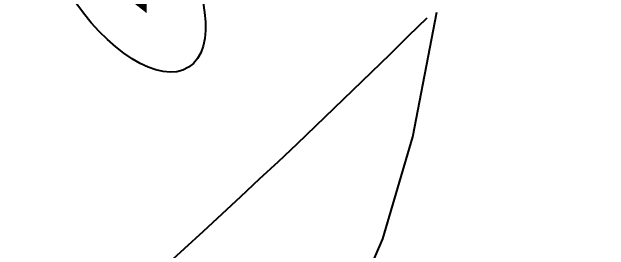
# Model space of a CAD drawing. Extents: x 268 to 383, y 668 to 793.
# Drawn here: x 276.492 to 277.528, y 680.405 to 680.818 of the extents above; entities that cross this region are included whole.
import ezdxf

# ---------------------------------------------------------------- set-up
doc = ezdxf.new("R2010")
doc.units = 0
doc.header["$LTSCALE"] = 0.5
doc.header["$MEASUREMENT"] = 0
for name, color, linetype in [('P02', 1, 'CONTINUOUS'), ('P03', 5, 'CONTINUOUS'), ('P04', 7, 'CONTINUOUS')]:
    doc.layers.add(name, color=color, linetype=linetype)

# ---------------------------------------------------------------- blocks, each defined once
blk = doc.blocks.new('2')
at = {"layer": 'P03', "extrusion": (-0.741602, -0.473162, 0.475546), "elevation": 52.741}
blk.add_lwpolyline([(-46.236, 134.333), (-48.732, 144.973), (-48.141, 153.374), (-46.287, 158.494), (-42.63, 163.098), (-33.85, 166.217), (-27.031, 164.36), (-27.031, 164.36)], dxfattribs=at)
at = {"layer": 'P03', "color": 3}
blk.add_lwpolyline([(-11.635, 36.608), (-11.019, 38.041), (-10.497, 39.812), (-10.084, 41.97)], dxfattribs=at)
at = {"layer": 'P03', "extrusion": (0.670836, -0.525474, 0.523313)}
blk.add_arc((45.889, 89.976, -33.293), 81.723, 215.50352, 256.37954, dxfattribs=at)
at = {"layer": 'P04', "color": 5, "extrusion": (-0.741602, -0.473162, 0.475546)}
blk.add_circle((-44.535, 61.312, 21.855), 2.219, dxfattribs=at)
blk.add_text('2', height=2, rotation=36.5043, dxfattribs=at).set_placement((-44.584, 60.281, 21.855))

msp = doc.modelspace()

# ---------------------------------------------------------------- block references
at = {"layer": 'P02', "xscale": 0.09999999999990905, "yscale": 0.1000000000000227, "zscale": 0.1}
msp.add_blockref('2', (278.2373, 676.6205), dxfattribs=at)

doc.saveas('drawing.dxf')
